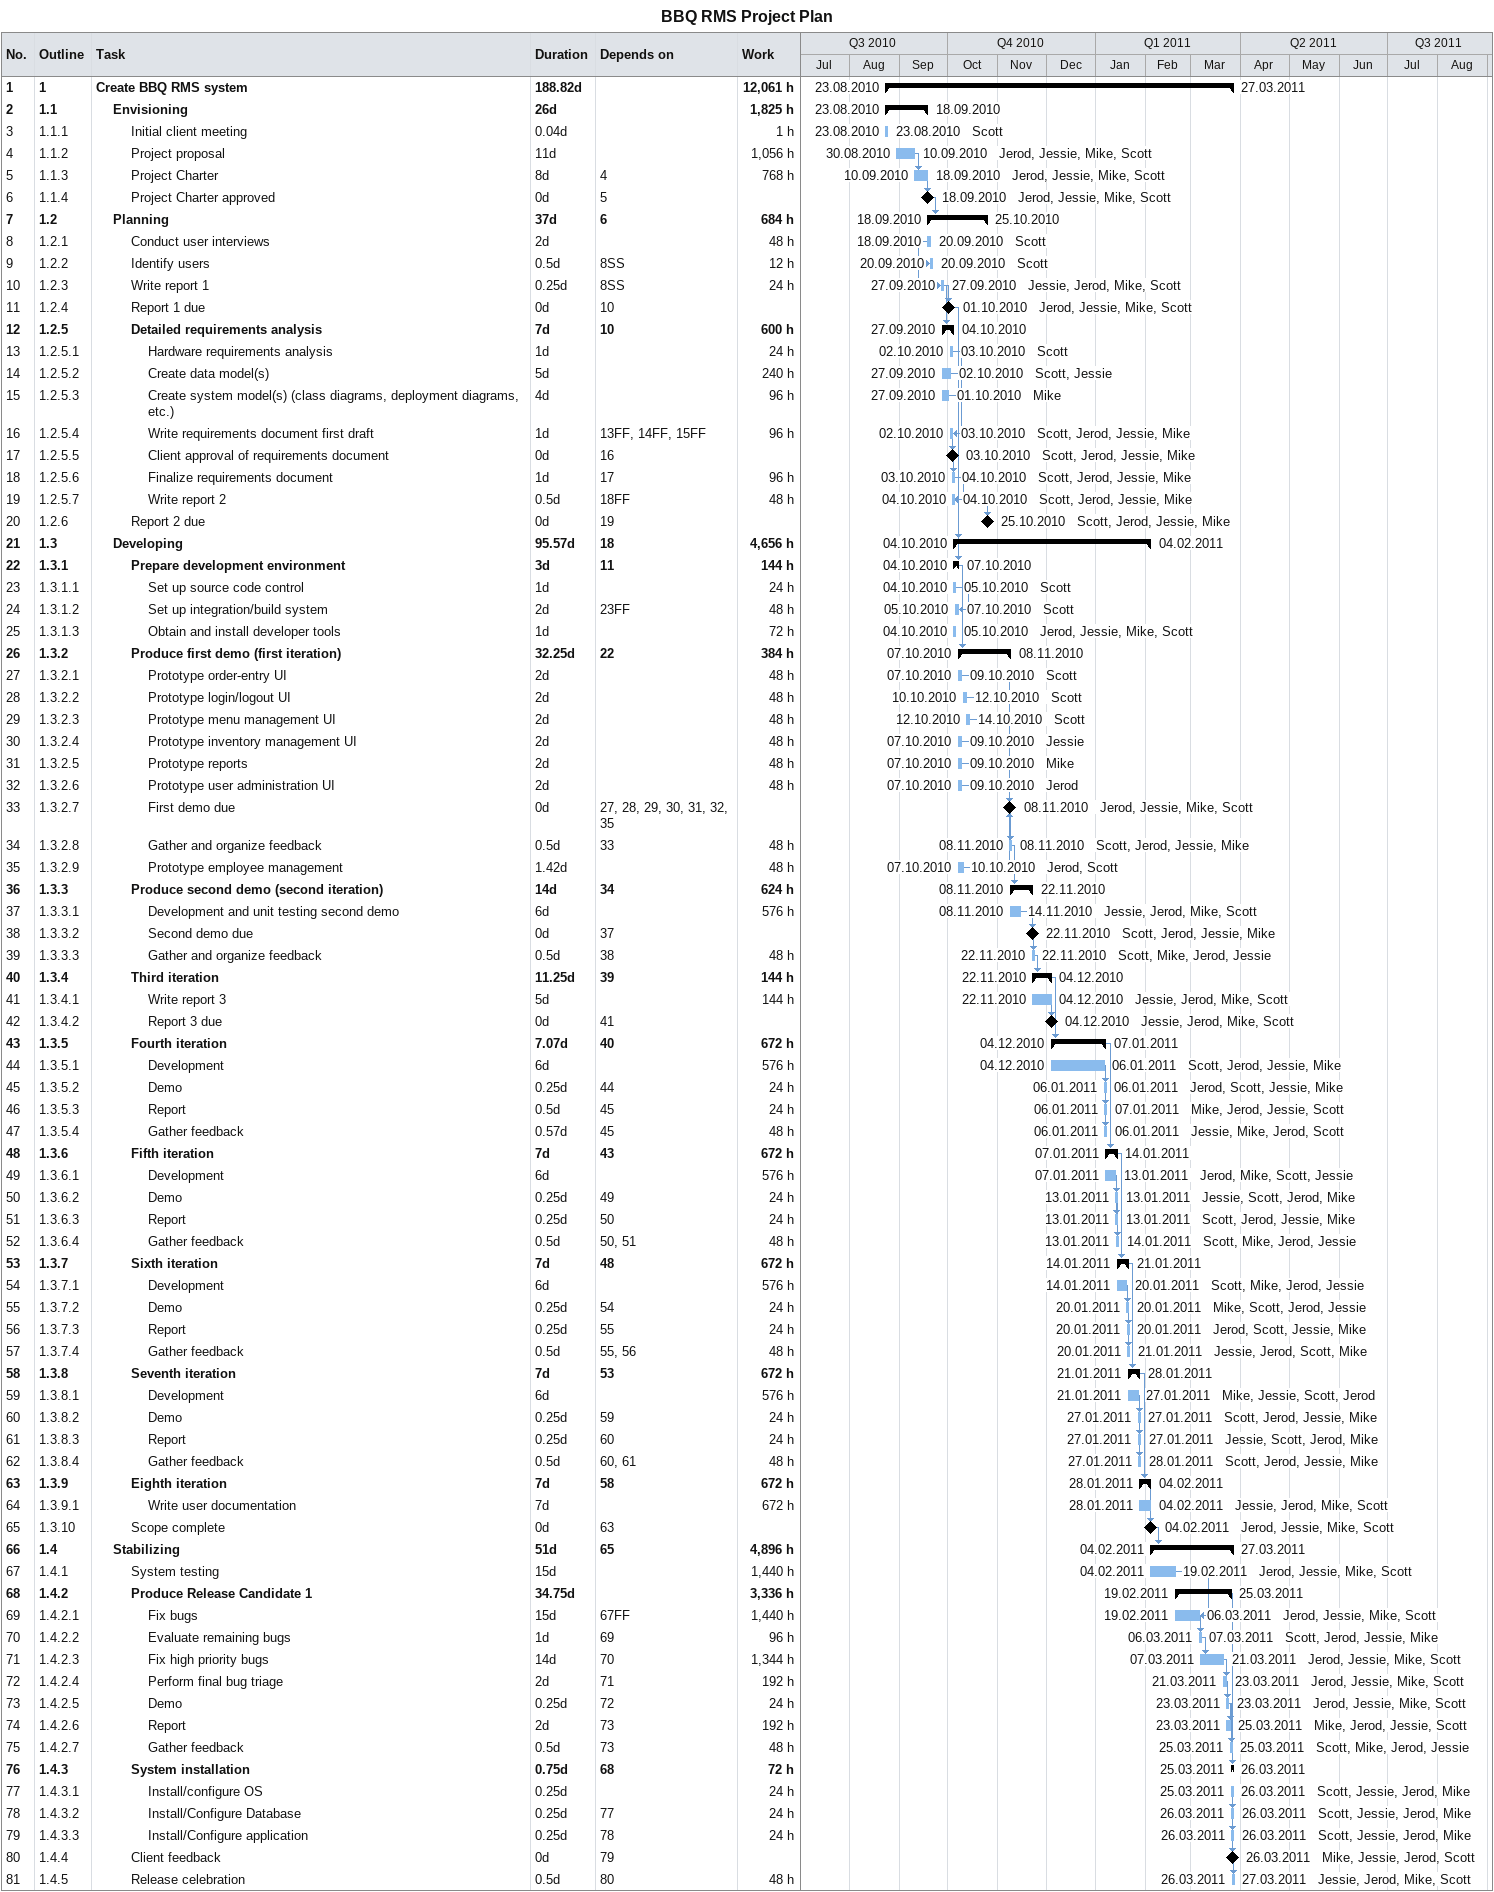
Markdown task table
BBQ RMS Project Plan

| ID | WBS | Task | Duration | Start | Finish | Predecessors | Resources | Work (h) |
|---|---|---|---|---|---|---|---|---|
| 1 | 1 | **Create BBQ RMS system** | 188.82d | 2010-08-23 | 2011-03-27 |  |  | 12061 |
| 2 | 1.1 | **Envisioning** | 26d | 2010-08-23 | 2010-09-18 |  |  | 1825 |
| 3 | 1.1.1 | Initial client meeting | 0.04d | 2010-08-23 | 2010-08-23 |  | Scott | 1 |
| 4 | 1.1.2 | Project proposal | 11d | 2010-08-30 | 2010-09-10 |  | Jerod, Jessie, Mike, Scott | 1056 |
| 5 | 1.1.3 | Project Charter | 8d | 2010-09-10 | 2010-09-18 | 4 | Jerod, Jessie, Mike, Scott | 768 |
| 6 | 1.1.4 | Project Charter approved | 0d | 2010-09-18 | 2010-09-18 | 5 | Jerod, Jessie, Mike, Scott |  |
| 7 | 1.2 | **Planning** | 37d | 2010-09-18 | 2010-10-25 | 6 |  | 684 |
| 8 | 1.2.1 | Conduct user interviews | 2d | 2010-09-18 | 2010-09-20 |  | Scott | 48 |
| 9 | 1.2.2 | Identify users | 0.5d | 2010-09-20 | 2010-09-20 | 8SS | Scott | 12 |
| 10 | 1.2.3 | Write report 1 | 0.25d | 2010-09-27 | 2010-09-27 | 8SS | Jessie, Jerod, Mike, Scott | 24 |
| 11 | 1.2.4 | Report 1 due | 0d | 2010-10-01 | 2010-10-01 | 10 | Jerod, Jessie, Mike, Scott |  |
| 12 | 1.2.5 | **Detailed requirements analysis** | 7d | 2010-09-27 | 2010-10-04 | 10 |  | 600 |
| 13 | 1.2.5.1 | Hardware requirements analysis | 1d | 2010-10-02 | 2010-10-03 |  | Scott | 24 |
| 14 | 1.2.5.2 | Create data model(s) | 5d | 2010-09-27 | 2010-10-02 |  | Scott, Jessie | 240 |
| 15 | 1.2.5.3 | Create system model(s) (class diagrams, deployment diagrams, etc.) | 4d | 2010-09-27 | 2010-10-01 |  | Mike | 96 |
| 16 | 1.2.5.4 | Write requirements document first draft | 1d | 2010-10-02 | 2010-10-03 | 13FF, 14FF, 15FF | Scott, Jerod, Jessie, Mike | 96 |
| 17 | 1.2.5.5 | Client approval of requirements document | 0d | 2010-10-03 | 2010-10-03 | 16 | Scott, Jerod, Jessie, Mike |  |
| 18 | 1.2.5.6 | Finalize requirements document | 1d | 2010-10-03 | 2010-10-04 | 17 | Scott, Jerod, Jessie, Mike | 96 |
| 19 | 1.2.5.7 | Write report 2 | 0.5d | 2010-10-04 | 2010-10-04 | 18FF | Scott, Jerod, Jessie, Mike | 48 |
| 20 | 1.2.6 | Report 2 due | 0d | 2010-10-25 | 2010-10-25 | 19 | Scott, Jerod, Jessie, Mike |  |
| 21 | 1.3 | **Developing** | 95.57d | 2010-10-04 | 2011-02-04 | 18 |  | 4656 |
| 22 | 1.3.1 | **Prepare development environment** | 3d | 2010-10-04 | 2010-10-07 | 11 |  | 144 |
| 23 | 1.3.1.1 | Set up source code control | 1d | 2010-10-04 | 2010-10-05 |  | Scott | 24 |
| 24 | 1.3.1.2 | Set up integration/build system | 2d | 2010-10-05 | 2010-10-07 | 23FF | Scott | 48 |
| 25 | 1.3.1.3 | Obtain and install developer tools | 1d | 2010-10-04 | 2010-10-05 |  | Jerod, Jessie, Mike, Scott | 72 |
| 26 | 1.3.2 | **Produce first demo (first iteration)** | 32.25d | 2010-10-07 | 2010-11-08 | 22 |  | 384 |
| 27 | 1.3.2.1 | Prototype order-entry UI | 2d | 2010-10-07 | 2010-10-09 |  | Scott | 48 |
| 28 | 1.3.2.2 | Prototype login/logout UI | 2d | 2010-10-10 | 2010-10-12 |  | Scott | 48 |
| 29 | 1.3.2.3 | Prototype menu management UI | 2d | 2010-10-12 | 2010-10-14 |  | Scott | 48 |
| 30 | 1.3.2.4 | Prototype inventory management UI | 2d | 2010-10-07 | 2010-10-09 |  | Jessie | 48 |
| 31 | 1.3.2.5 | Prototype reports | 2d | 2010-10-07 | 2010-10-09 |  | Mike | 48 |
| 32 | 1.3.2.6 | Prototype user administration UI | 2d | 2010-10-07 | 2010-10-09 |  | Jerod | 48 |
| 33 | 1.3.2.7 | First demo due | 0d | 2010-11-08 | 2010-11-08 | 27, 28, 29, 30, 31, 32, 35 | Jerod, Jessie, Mike, Scott |  |
| 34 | 1.3.2.8 | Gather and organize feedback | 0.5d | 2010-11-08 | 2010-11-08 | 33 | Scott, Jerod, Jessie, Mike | 48 |
| 35 | 1.3.2.9 | Prototype employee management | 1.42d | 2010-10-07 | 2010-10-10 |  | Jerod, Scott | 48 |
| 36 | 1.3.3 | **Produce second demo (second iteration)** | 14d | 2010-11-08 | 2010-11-22 | 34 |  | 624 |
| 37 | 1.3.3.1 | Development and unit testing second demo | 6d | 2010-11-08 | 2010-11-14 |  | Jessie, Jerod, Mike, Scott | 576 |
| 38 | 1.3.3.2 | Second demo due | 0d | 2010-11-22 | 2010-11-22 | 37 | Scott, Jerod, Jessie, Mike |  |
| 39 | 1.3.3.3 | Gather and organize feedback | 0.5d | 2010-11-22 | 2010-11-22 | 38 | Scott, Mike, Jerod, Jessie | 48 |
| 40 | 1.3.4 | **Third iteration** | 11.25d | 2010-11-22 | 2010-12-04 | 39 |  | 144 |
| 41 | 1.3.4.1 | Write report 3 | 5d | 2010-11-22 | 2010-12-04 |  | Jessie, Jerod, Mike, Scott | 144 |
| 42 | 1.3.4.2 | Report 3 due | 0d | 2010-12-04 | 2010-12-04 | 41 | Jessie, Jerod, Mike, Scott |  |
| 43 | 1.3.5 | **Fourth iteration** | 7.07d | 2010-12-04 | 2011-01-07 | 40 |  | 672 |
| 44 | 1.3.5.1 | Development | 6d | 2010-12-04 | 2011-01-06 |  | Scott, Jerod, Jessie, Mike | 576 |
| 45 | 1.3.5.2 | Demo | 0.25d | 2011-01-06 | 2011-01-06 | 44 | Jerod, Scott, Jessie, Mike | 24 |
| 46 | 1.3.5.3 | Report | 0.5d | 2011-01-06 | 2011-01-07 | 45 | Mike, Jerod, Jessie, Scott | 24 |
| 47 | 1.3.5.4 | Gather feedback | 0.57d | 2011-01-06 | 2011-01-06 | 45 | Jessie, Mike, Jerod, Scott | 48 |
| 48 | 1.3.6 | **Fifth iteration** | 7d | 2011-01-07 | 2011-01-14 | 43 |  | 672 |
| 49 | 1.3.6.1 | Development | 6d | 2011-01-07 | 2011-01-13 |  | Jerod, Mike, Scott, Jessie | 576 |
| 50 | 1.3.6.2 | Demo | 0.25d | 2011-01-13 | 2011-01-13 | 49 | Jessie, Scott, Jerod, Mike | 24 |
| 51 | 1.3.6.3 | Report | 0.25d | 2011-01-13 | 2011-01-13 | 50 | Scott, Jerod, Jessie, Mike | 24 |
| 52 | 1.3.6.4 | Gather feedback | 0.5d | 2011-01-13 | 2011-01-14 | 50, 51 | Scott, Mike, Jerod, Jessie | 48 |
| 53 | 1.3.7 | **Sixth iteration** | 7d | 2011-01-14 | 2011-01-21 | 48 |  | 672 |
| 54 | 1.3.7.1 | Development | 6d | 2011-01-14 | 2011-01-20 |  | Scott, Mike, Jerod, Jessie | 576 |
| 55 | 1.3.7.2 | Demo | 0.25d | 2011-01-20 | 2011-01-20 | 54 | Mike, Scott, Jerod, Jessie | 24 |
| 56 | 1.3.7.3 | Report | 0.25d | 2011-01-20 | 2011-01-20 | 55 | Jerod, Scott, Jessie, Mike | 24 |
| 57 | 1.3.7.4 | Gather feedback | 0.5d | 2011-01-20 | 2011-01-21 | 55, 56 | Jessie, Jerod, Scott, Mike | 48 |
| 58 | 1.3.8 | **Seventh iteration** | 7d | 2011-01-21 | 2011-01-28 | 53 |  | 672 |
| 59 | 1.3.8.1 | Development | 6d | 2011-01-21 | 2011-01-27 |  | Mike, Jessie, Scott, Jerod | 576 |
| 60 | 1.3.8.2 | Demo | 0.25d | 2011-01-27 | 2011-01-27 | 59 | Scott, Jerod, Jessie, Mike | 24 |
| 61 | 1.3.8.3 | Report | 0.25d | 2011-01-27 | 2011-01-27 | 60 | Jessie, Scott, Jerod, Mike | 24 |
| 62 | 1.3.8.4 | Gather feedback | 0.5d | 2011-01-27 | 2011-01-28 | 60, 61 | Scott, Jerod, Jessie, Mike | 48 |
| 63 | 1.3.9 | **Eighth iteration** | 7d | 2011-01-28 | 2011-02-04 | 58 |  | 672 |
| 64 | 1.3.9.1 | Write user documentation | 7d | 2011-01-28 | 2011-02-04 |  | Jessie, Jerod, Mike, Scott | 672 |
| 65 | 1.3.10 | Scope complete | 0d | 2011-02-04 | 2011-02-04 | 63 | Jerod, Jessie, Mike, Scott |  |
| 66 | 1.4 | **Stabilizing** | 51d | 2011-02-04 | 2011-03-27 | 65 |  | 4896 |
| 67 | 1.4.1 | System testing | 15d | 2011-02-04 | 2011-02-19 |  | Jerod, Jessie, Mike, Scott | 1440 |
| 68 | 1.4.2 | **Produce Release Candidate 1** | 34.75d | 2011-02-19 | 2011-03-25 |  |  | 3336 |
| 69 | 1.4.2.1 | Fix bugs | 15d | 2011-02-19 | 2011-03-06 | 67FF | Jerod, Jessie, Mike, Scott | 1440 |
| 70 | 1.4.2.2 | Evaluate remaining bugs | 1d | 2011-03-06 | 2011-03-07 | 69 | Scott, Jerod, Jessie, Mike | 96 |
| 71 | 1.4.2.3 | Fix high priority bugs | 14d | 2011-03-07 | 2011-03-21 | 70 | Jerod, Jessie, Mike, Scott | 1344 |
| 72 | 1.4.2.4 | Perform final bug triage | 2d | 2011-03-21 | 2011-03-23 | 71 | Jerod, Jessie, Mike, Scott | 192 |
| 73 | 1.4.2.5 | Demo | 0.25d | 2011-03-23 | 2011-03-23 | 72 | Jerod, Jessie, Mike, Scott | 24 |
| 74 | 1.4.2.6 | Report | 2d | 2011-03-23 | 2011-03-25 | 73 | Mike, Jerod, Jessie, Scott | 192 |
| 75 | 1.4.2.7 | Gather feedback | 0.5d | 2011-03-25 | 2011-03-25 | 73 | Scott, Mike, Jerod, Jessie | 48 |
| 76 | 1.4.3 | **System installation** | 0.75d | 2011-03-25 | 2011-03-26 | 68 |  | 72 |
| 77 | 1.4.3.1 | Install/configure OS | 0.25d | 2011-03-25 | 2011-03-26 |  | Scott, Jessie, Jerod, Mike | 24 |
| 78 | 1.4.3.2 | Install/Configure Database | 0.25d | 2011-03-26 | 2011-03-26 | 77 | Scott, Jessie, Jerod, Mike | 24 |
| 79 | 1.4.3.3 | Install/Configure application | 0.25d | 2011-03-26 | 2011-03-26 | 78 | Scott, Jessie, Jerod, Mike | 24 |
| 80 | 1.4.4 | Client feedback | 0d | 2011-03-26 | 2011-03-26 | 79 | Mike, Jessie, Jerod, Scott |  |
| 81 | 1.4.5 | Release celebration | 0.5d | 2011-03-26 | 2011-03-27 | 80 | Jessie, Jerod, Mike, Scott | 48 |
